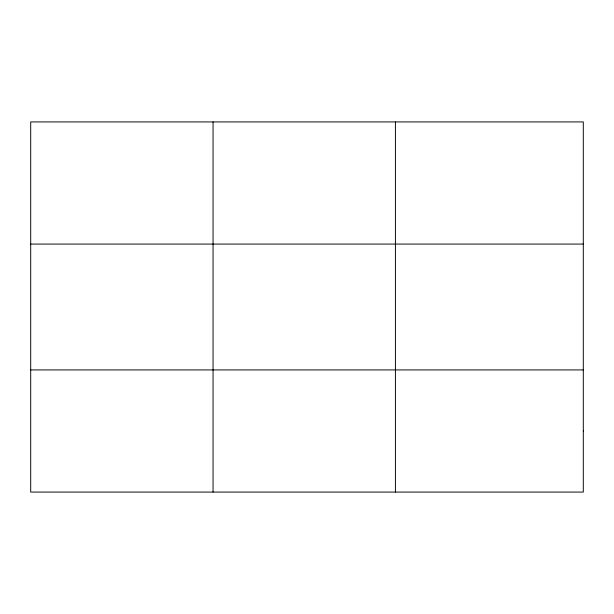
<?xml version="1.0" encoding="UTF-8"?>
<svg xmlns="http://www.w3.org/2000/svg" width="614" height="614" viewBox="0 0 614 614"><rect width="100%" height="100%" fill="white"/><g stroke="black" fill="none" stroke-linecap="round" stroke-linejoin="round"><path stroke-width="0.92" d="M213.058 121.925L213.058 492.075M395.416 121.925L395.416 492.075M30.7 244.073L583.3 244.073M30.7 369.927L583.3 369.927M583.3 430.997L583.3 492.075L30.7 492.075L30.7 121.925L583.3 121.925L583.3 430.997"/></g></svg>
